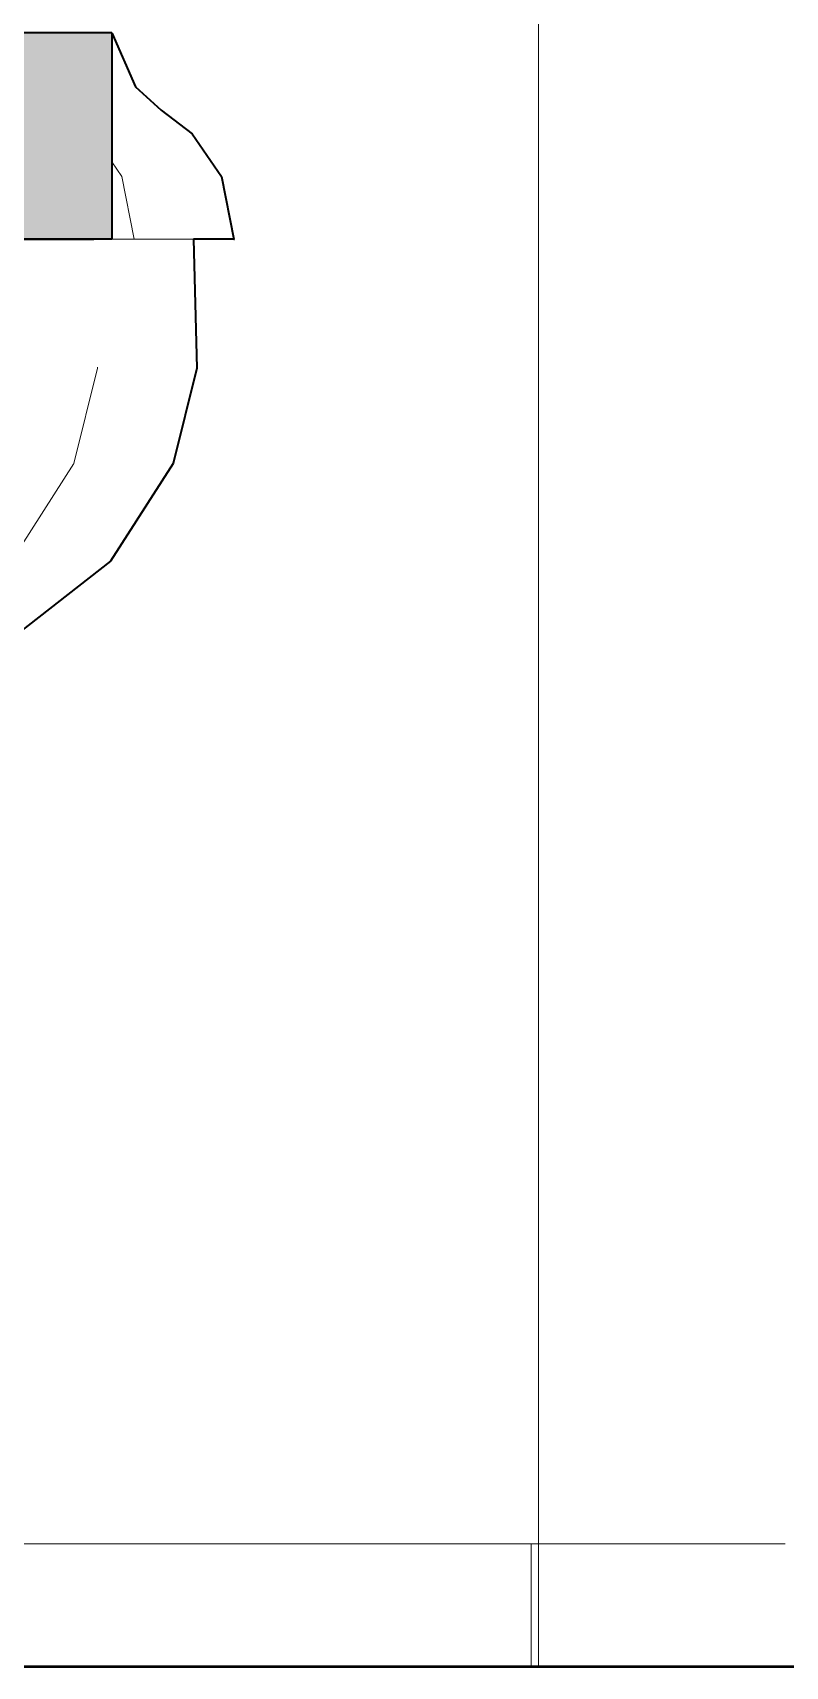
# Model space of a CAD drawing. Header units: millimetres. Extents: x -46169 to 237885, y -84465 to 18123.
# Drawn here: x 226659 to 226843.3, y -84332.6 to -83932.6 of the extents above; entities that cross this region are included whole.
import ezdxf

# ---------------------------------------------------------------- set-up
doc = ezdxf.new("R2010")
doc.units = ezdxf.units.MM
doc.header["$MEASUREMENT"] = 0
doc.linetypes.add('Wipeout_Contour', pattern=[1000, 0, -1000])
doc.layers.add('0_Pen_No__85', color=8, linetype='Continuous', lineweight=20)
for name, color, linetype in [('New_A-20-M_Floor_Slab', 7, 'Continuous'), ('New_A-25-M_Wall_Ext', 7, 'Continuous'), ('New_A-35-M_FFE_Sanitary', 7, 'Continuous')]:
    doc.layers.add(name, color=color, linetype=linetype)
for name, color, linetype, lineweight, true_color in [('New_A-20-M_Floor_Slab_Pen_No__29', 7, 'Continuous', 50, 0x2a2a2a), ('New_A-25-M_Wall_Ext_Pen_No__104', 7, 'Continuous', 15, 0xa6a6a6), ('New_A-25-M_Wall_Ext_Pen_No__44', 7, 'Continuous', 35, 0x444444), ('New_A-25-M_Wall_Ext_Pen_No__75', 7, 'Continuous', 20, 0x606060), ('New_A-35-M_FFE_Sanitary_Pen_No__64', 7, 'Continuous', 20, 0x606060)]:
    doc.layers.add(name, color=color, linetype=linetype, lineweight=lineweight, true_color=true_color)

# ---------------------------------------------------------------- blocks, each defined once
blk = doc.blocks.new('Section Elem_321_4', base_point=(208268.76, -84332.61))
at = {"color": 254, "linetype": 'Wipeout_Contour', "lineweight": 0, "ltscale": 966511.822322}
blk.add_wipeout([(226843.24, -84302.61), (226843.27, -84302.61), (226843.27, -82132.61), (226843.24, -82132.61)], dxfattribs=at).dxf.layer = 'New_A-35-M_FFE_Sanitary'
at = {"color": 254, "linetype": 'Wipeout_Contour', "lineweight": 0, "ltscale": 968027.436909}
blk.add_wipeout([(226843.24, -84332.61), (226843.27, -84332.61), (226843.27, -84302.61), (226843.24, -84302.61)], dxfattribs=at).dxf.layer = 'New_A-35-M_FFE_Sanitary'
at = {"layer": 'New_A-35-M_FFE_Sanitary_Pen_No__64', "linetype": 'Continuous'}
blk.add_line((226843.24, -84302.61), (226843.27, -84302.61), dxfattribs=at)
blk = doc.blocks.new('Section Elem_324_4', base_point=(208268.76, -84332.61))
at = {"color": 254, "linetype": 'Wipeout_Contour', "lineweight": 0, "ltscale": 966398.430112}
blk.add_wipeout([(226782.88, -84302.61), (226843.24, -84302.61), (226843.24, -82132.61), (226782.88, -82132.61)], dxfattribs=at).dxf.layer = 'New_A-35-M_FFE_Sanitary'
at = {"color": 254, "linetype": 'Wipeout_Contour', "lineweight": 0, "ltscale": 967797.611287}
blk.add_wipeout([(226781.03, -84302.61), (226781.03, -84332.61), (226782.88, -84332.61), (226782.88, -84302.61)], dxfattribs=at).dxf.layer = 'New_A-35-M_FFE_Sanitary'
at = {"color": 254, "linetype": 'Wipeout_Contour', "lineweight": 0, "ltscale": 967914.222547}
blk.add_wipeout([(226782.88, -84332.61), (226843.24, -84332.61), (226843.24, -84302.61), (226782.88, -84302.61)], dxfattribs=at).dxf.layer = 'New_A-35-M_FFE_Sanitary'
at = {"layer": 'New_A-35-M_FFE_Sanitary_Pen_No__64', "linetype": 'Continuous'}
for p, q in [((226782.88, -84302.61), (226782.88, -82132.61)), ((226137.97, -84302.61), (226782.88, -84302.61)), ((226781.03, -84332.61), (226781.03, -84302.61)), ((226782.88, -84302.61), (226843.24, -84302.61)), ((226782.88, -84332.61), (226782.88, -84302.61))]:
    blk.add_line(p, q, dxfattribs=at)
blk = doc.blocks.new('Section Elem_418_4', base_point=(208268.76, -84332.61))
at = {"color": 254, "linetype": 'Wipeout_Contour', "lineweight": 0, "ltscale": 725193.512053}
blk.add_wipeout([(226678.36, -83967.87), (226680.84, -83967.87), (226678.36, -83964.24)], dxfattribs=at).dxf.layer = 'New_A-25-M_Wall_Ext'
at = {"color": 254, "linetype": 'Wipeout_Contour', "lineweight": 0, "ltscale": 966888.50732}
blk.add_wipeout([(226653.15, -83983.22), (226653.24, -83983.32), (226674.05, -83983.32), (226674.04, -83983.22)], dxfattribs=at).dxf.layer = 'New_A-25-M_Wall_Ext'
at = {"color": 254, "linetype": 'Wipeout_Contour', "lineweight": 0, "ltscale": 966940.968945}
blk.add_wipeout([(226678.36, -83983.14), (226683.82, -83983.14), (226680.84, -83967.87), (226678.36, -83967.87)], dxfattribs=at).dxf.layer = 'New_A-25-M_Wall_Ext'
at = {"color": 254, "linetype": 'Wipeout_Contour', "lineweight": 0, "ltscale": 966911.861494}
blk.add_wipeout([(226653.24, -83983.32), (226653.84, -84014.8), (226674.84, -84014.8), (226674.05, -83983.32)], dxfattribs=at).dxf.layer = 'New_A-25-M_Wall_Ext'
at = {"color": 254, "linetype": 'Wipeout_Contour', "lineweight": 0, "ltscale": 966954.133795}
blk.add_wipeout([(226678.36, -83983.22), (226684.02, -83983.22), (226683.82, -83983.14), (226678.36, -83983.14)], dxfattribs=at).dxf.layer = 'New_A-25-M_Wall_Ext'
at = {"color": 254, "linetype": 'Wipeout_Contour', "lineweight": 0, "ltscale": 966941.228237}
blk.add_wipeout([(226653.84, -84014.8), (226648.88, -84038.12), (226669.09, -84038.12), (226674.84, -84014.8)], dxfattribs=at).dxf.layer = 'New_A-25-M_Wall_Ext'
at = {"color": 254, "linetype": 'Wipeout_Contour', "lineweight": 0, "ltscale": 966937.39344}
blk.add_wipeout([(226648.88, -84038.12), (226635.72, -84062), (226653.84, -84062), (226669.09, -84038.12)], dxfattribs=at).dxf.layer = 'New_A-25-M_Wall_Ext'
at = {"color": 254, "linetype": 'Wipeout_Contour', "lineweight": 0, "ltscale": 966973.072206}
blk.add_wipeout([(226653.84, -84062), (226628.58, -84081.81), (226652.71, -84081.81), (226678.09, -84062)], dxfattribs=at).dxf.layer = 'New_A-25-M_Wall_Ext'
at = {"color": 254, "linetype": 'Wipeout_Contour', "lineweight": 0, "ltscale": 967018.829644}
blk.add_wipeout([(226669.09, -84038.12), (226653.84, -84062), (226678.09, -84062), (226693.42, -84038.12)], dxfattribs=at).dxf.layer = 'New_A-25-M_Wall_Ext'
at = {"color": 254, "linetype": 'Wipeout_Contour', "lineweight": 0, "ltscale": 967025.501323}
blk.add_wipeout([(226669.09, -84038.12), (226693.42, -84038.12), (226699.21, -84014.8), (226674.84, -84014.8)], dxfattribs=at).dxf.layer = 'New_A-25-M_Wall_Ext'
at = {"layer": 'New_A-25-M_Wall_Ext_Pen_No__75', "linetype": 'Continuous'}
blk.add_line((226669.09, -84038.12), (226653.84, -84062), dxfattribs=at)
at = {"color": 254, "linetype": 'Wipeout_Contour', "lineweight": 0, "ltscale": 966996.665705}
blk.add_wipeout([(226674.04, -83983.22), (226674.84, -84014.8), (226699.21, -84014.8), (226698.4, -83983.22)], dxfattribs=at).dxf.layer = 'New_A-25-M_Wall_Ext'
at = {"layer": 'New_A-25-M_Wall_Ext_Pen_No__44', "linetype": 'Continuous'}
blk.add_line((226678.36, -83983.22), (226367.59, -83983.22), dxfattribs=at)
at = {"layer": 'New_A-25-M_Wall_Ext_Pen_No__75', "linetype": 'Continuous'}
for p, q in [((226674.84, -84014.8), (226669.09, -84038.12)), ((226674.84, -84014.5), (226674.84, -84014.8))]:
    blk.add_line(p, q, dxfattribs=at)
at = {"color": 254, "linetype": 'Wipeout_Contour', "lineweight": 0, "ltscale": 967010.29274}
blk.add_wipeout([(226683.82, -83983.14), (226684.02, -83983.22), (226708.43, -83983.22), (226708.23, -83983.14)], dxfattribs=at).dxf.layer = 'New_A-25-M_Wall_Ext'
at = {"color": 254, "linetype": 'Wipeout_Contour', "lineweight": 0, "ltscale": 966993.658319}
blk.add_wipeout([(226680.84, -83967.87), (226683.82, -83983.14), (226708.23, -83983.14), (226705.24, -83967.87)], dxfattribs=at).dxf.layer = 'New_A-25-M_Wall_Ext'
at = {"layer": 'New_A-25-M_Wall_Ext_Pen_No__44', "linetype": 'Continuous'}
for p, q in [((226708.43, -83983.22), (226698.4, -83983.22)), ((226708.23, -83983.14), (226708.43, -83983.22))]:
    blk.add_line(p, q, dxfattribs=at)
at = {"layer": 'New_A-25-M_Wall_Ext_Pen_No__44', "linetype": 'Continuous', "flags": 128}
blk.add_lwpolyline([(226698.4, -83983.22), (226699.21, -84014.8), (226693.42, -84038.12), (226678.09, -84062), (226652.71, -84081.81), (226606.06, -84102.13), (226591.15, -84112.07)], dxfattribs=at)
at = {"layer": 'New_A-25-M_Wall_Ext_Pen_No__75', "linetype": 'Continuous'}
for p, q in [((226698.4, -83983.22), (226678.36, -83983.22)), ((226683.82, -83983.14), (226684.02, -83983.22)), ((226708.43, -83983.22), (226698.4, -83983.22))]:
    blk.add_line(p, q, dxfattribs=at)
at = {"color": 254, "linetype": 'Wipeout_Contour', "lineweight": 0, "ltscale": 1208691.116229076}
blk.add_wipeout([(226678.36, -83957.37), (226678.36, -83964.24), (226680.84, -83967.87), (226705.24, -83967.87), (226698.04, -83957.37)], dxfattribs=at).dxf.layer = 'New_A-25-M_Wall_Ext'
at = {"layer": 'New_A-25-M_Wall_Ext_Pen_No__75', "linetype": 'Continuous'}
for p, q in [((226678.36, -83964.24), (226680.84, -83967.87)), ((226680.84, -83967.87), (226683.82, -83983.14))]:
    blk.add_line(p, q, dxfattribs=at)
at = {"color": 254, "linetype": 'Wipeout_Contour', "lineweight": 0, "ltscale": 966933.972069}
blk.add_wipeout([(226678.36, -83951.61), (226678.36, -83957.37), (226698.04, -83957.37), (226690.46, -83951.61)], dxfattribs=at).dxf.layer = 'New_A-25-M_Wall_Ext'
at = {"color": 254, "linetype": 'Wipeout_Contour', "lineweight": 0, "ltscale": 966913.155661}
blk.add_wipeout([(226678.36, -83945.88), (226678.36, -83951.61), (226690.46, -83951.61), (226684.22, -83945.88)], dxfattribs=at).dxf.layer = 'New_A-25-M_Wall_Ext'
at = {"color": 254, "linetype": 'Wipeout_Contour', "lineweight": 0, "ltscale": 725170.438116}
blk.add_wipeout([(226678.36, -83945.88), (226684.22, -83945.88), (226678.36, -83932.66)], dxfattribs=at).dxf.layer = 'New_A-25-M_Wall_Ext'
at = {"layer": 'New_A-25-M_Wall_Ext_Pen_No__104', "linetype": 'Continuous'}
blk.add_hatch(color=256, dxfattribs=at).paths.add_polyline_path([(226678.36, -83983.22), (226678.36, -83932.64), (226367.59, -83932.64), (226367.59, -83983.22)])
at = {"layer": 'New_A-25-M_Wall_Ext_Pen_No__44', "linetype": 'Continuous'}
for q in [(226367.59, -83932.64), (226678.36, -83983.22)]:
    blk.add_line((226678.36, -83932.64), q, dxfattribs=at)
at = {"layer": 'New_A-25-M_Wall_Ext_Pen_No__44', "linetype": 'Continuous', "flags": 128}
blk.add_lwpolyline([(226678.36, -83932.64), (226684.22, -83945.88), (226690.46, -83951.61), (226698.04, -83957.37), (226705.24, -83967.87), (226708.23, -83983.14)], dxfattribs=at)
blk = doc.blocks.new('Section Elem_429_4', base_point=(208268.76, -84332.61))
at = {"layer": 'New_A-20-M_Floor_Slab_Pen_No__29', "linetype": 'Continuous'}
blk.add_line((221407.19, -84332.61), (227395.65, -84332.61), dxfattribs=at)
blk = doc.blocks.new('I-07 Lecture Theatre Elevation_STORY_MARKER', base_point=(208268.76, -84332.61))
at = {"layer": '0_Pen_No__85', "linetype": 'Continuous'}
blk.add_line((221407.18, -84332.61), (234222.59, -84332.61), dxfattribs=at)

msp = doc.modelspace()

# ---------------------------------------------------------------- block references
at = {"layer": 'New_A-35-M_FFE_Sanitary'}
msp.add_blockref('Section Elem_321_4', (208268.76, -84332.61), dxfattribs=at)

# ---------------------------------------------------------------- next in the draw order: block references
msp.add_blockref('Section Elem_324_4', (208268.76, -84332.61), dxfattribs=at)

# ---------------------------------------------------------------- next in the draw order: block references
at = {"layer": 'New_A-20-M_Floor_Slab'}
msp.add_blockref('Section Elem_429_4', (208268.76, -84332.61), dxfattribs=at)
at = {"layer": 'New_A-25-M_Wall_Ext'}
msp.add_blockref('Section Elem_418_4', (208268.76, -84332.61), dxfattribs=at)

# ---------------------------------------------------------------- next in the draw order: block references
at = {"linetype": 'Continuous', "lineweight": 0}
msp.add_blockref('I-07 Lecture Theatre Elevation_STORY_MARKER', (208268.76, -84332.61), dxfattribs=at)

doc.saveas('drawing.dxf')
